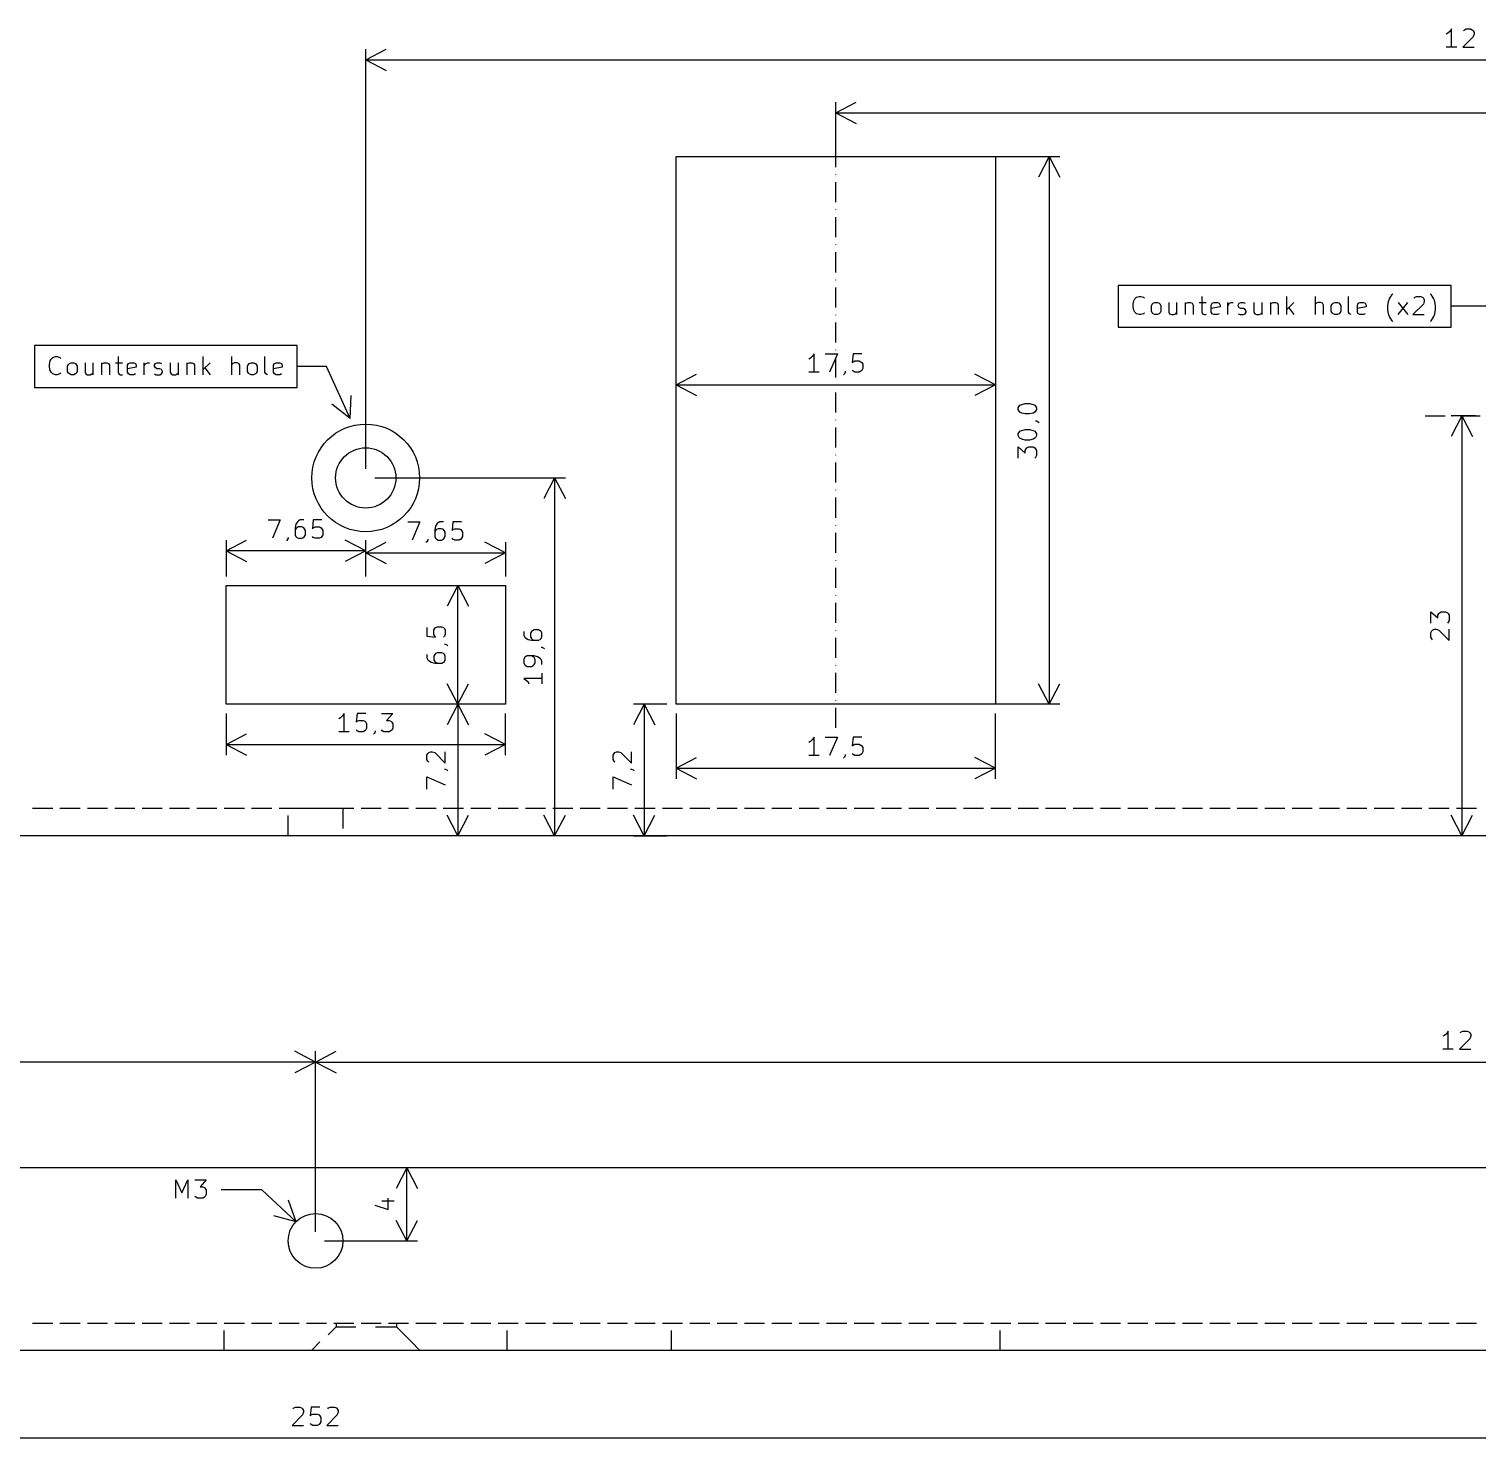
# Model space of a CAD drawing. Extents: x 111 to 491, y -200 to -1.
# Drawn here: x 281.6 to 360.9, y -199.3 to -122.1 of the extents above; entities that cross this region are included whole.
import ezdxf

# ---------------------------------------------------------------- set-up
doc = ezdxf.new("R2010")
doc.units = 0
doc.layers.add('BLACK', color=7, linetype='CONTINUOUS')

msp = doc.modelspace()

# ---------------------------------------------------------------- linework, layer by layer
at = {"layer": 'BLACK', "linetype": 'CONTINUOUS'}
for p, q in [((359.532143, -122.104819), (359.436905, -122.247676)), ((359.532143, -123.104819), (359.532143, -122.104819)), ((360.19881, -122.200057), (360.246429, -122.152438)), ((360.246429, -122.152438), (360.341667, -122.104819)), ((360.341667, -122.104819), (360.579762, -122.104819)), ((360.579762, -122.104819), (360.675, -122.152438)), ((360.675, -122.152438), (360.722619, -122.200057)), ((359.341667, -122.342914), (359.246429, -122.390533)), ((359.436905, -122.247676), (359.341667, -122.342914)), ((360.722619, -122.53339), (360.151191, -123.104819)), ((360.722619, -122.200057), (360.770238, -122.295295)), ((360.770238, -122.390533), (360.722619, -122.53339)), ((360.770238, -122.295295), (360.770238, -122.390533)), ((300.05, -123.8), (301.176504, -123.213579)), ((300.05, -146.2), (300.05, -123.21358)), ((359.817857, -123.104819), (359.246429, -123.104819)), ((360.151191, -123.104819), (360.770238, -123.104819)), ((300.05, -123.8), (423.3, -123.8)), ((300.05, -123.8), (301.176504, -124.386421)), ((325.8, -126.7), (326.926504, -126.113579)), ((325.8, -128.6), (325.8, -126.11358)), ((325.8, -126.7), (423.3, -126.7)), ((325.8, -126.7), (326.926504, -127.286421)), ((325.8, -127.76), (325.8, -127)), ((325.8, -128.18), (325.8, -128.16)), ((317.05, -129.1), (334.55, -129.1)), ((317.05, -159.1), (317.05, -129.1)), ((325.8, -129.68), (325.8, -128.58)), ((334.393019, -129.1), (338.079439, -129.1)), ((334.55, -129.1), (334.55, -159.1)), ((337.493019, -129.1), (336.906598, -130.226504)), ((337.493019, -129.1), (337.493019, -159.1)), ((337.493019, -129.1), (338.07944, -130.226504)), ((325.8, -130.1), (325.8, -130.08)), ((325.8, -131.6), (325.8, -130.5)), ((325.8, -132.02), (325.8, -132)), ((325.8, -133.52), (325.8, -132.42)), ((325.8, -133.94), (325.8, -133.92)), ((325.8, -135.44), (325.8, -134.34)), ((325.8, -135.86), (325.8, -135.84)), ((325.8, -137.36), (325.8, -136.26)), ((341.274998, -136.15175), (341.274998, -138.44825)), ((359.525002, -136.15175), (341.274998, -136.15175)), ((359.525002, -138.44825), (359.525002, -136.15175)), ((342.090474, -137.18339), (342.138093, -136.992914)), ((342.090474, -137.326247), (342.090474, -137.18339)), ((342.138093, -136.992914), (342.185712, -136.897676)), ((342.185712, -136.897676), (342.28095, -136.802438)), ((342.28095, -136.802438), (342.423807, -136.754819)), ((342.423807, -136.754819), (342.519045, -136.754819)), ((342.519045, -136.754819), (342.661902, -136.802438)), ((342.661902, -136.802438), (342.709521, -136.850057)), ((343.090474, -137.278628), (343.138093, -137.18339)), ((343.138093, -137.18339), (343.185712, -137.135771)), ((343.185712, -137.135771), (343.28095, -137.088152)), ((343.28095, -137.088152), (343.423807, -137.088152)), ((343.423807, -137.088152), (343.519045, -137.135771)), ((343.519045, -137.135771), (343.566664, -137.18339)), ((343.566664, -137.18339), (343.614283, -137.278628)), ((344.042855, -137.088152), (344.042855, -137.611961)), ((344.471426, -137.088152), (344.471426, -137.754819)), ((344.947617, -137.088152), (344.947617, -137.754819)), ((344.947617, -137.18339), (344.995236, -137.135771)), ((344.995236, -137.135771), (345.090474, -137.088152)), ((345.090474, -137.088152), (345.233331, -137.088152)), ((345.233331, -137.088152), (345.328569, -137.135771)), ((345.328569, -137.135771), (345.376188, -137.231009)), ((345.376188, -137.231009), (345.376188, -137.754819)), ((345.709522, -137.088152), (346.090474, -137.088152)), ((345.852379, -136.754819), (345.852379, -137.611961)), ((346.376189, -137.231009), (346.423808, -137.135771)), ((346.376189, -137.611961), (346.376189, -137.231009)), ((346.423808, -137.135771), (346.519046, -137.088152)), ((346.519046, -137.088152), (346.709522, -137.088152)), ((346.709522, -137.088152), (346.80476, -137.135771)), ((346.80476, -137.135771), (346.852379, -137.231009)), ((346.852379, -137.231009), (346.852379, -137.326247)), ((347.280951, -137.754819), (347.280951, -137.088152)), ((347.280951, -137.278628), (347.32857, -137.18339)), ((347.32857, -137.18339), (347.376189, -137.135771)), ((347.376189, -137.135771), (347.471427, -137.088152)), ((347.471427, -137.088152), (347.566665, -137.088152)), ((347.85238, -137.231009), (347.899999, -137.135771)), ((347.85238, -137.278628), (347.85238, -137.231009)), ((347.899999, -137.135771), (347.995237, -137.088152)), ((347.995237, -137.088152), (348.138094, -137.088152)), ((348.138094, -137.088152), (348.233332, -137.135771)), ((348.709523, -137.088152), (348.709523, -137.611961)), ((349.138094, -137.088152), (349.138094, -137.754819)), ((349.614285, -137.088152), (349.614285, -137.754819)), ((349.614285, -137.18339), (349.661904, -137.135771)), ((349.661904, -137.135771), (349.757142, -137.088152)), ((349.757142, -137.088152), (349.899999, -137.088152)), ((349.899999, -137.088152), (349.995237, -137.135771)), ((349.995237, -137.135771), (350.042856, -137.231009)), ((350.042856, -137.231009), (350.042856, -137.754819)), ((350.519047, -137.754819), (350.519047, -136.754819)), ((350.899999, -137.088152), (350.519047, -137.469104)), ((352.090476, -137.754819), (352.090476, -136.754819)), ((352.138095, -137.135771), (352.090476, -137.18339)), ((352.233333, -137.088152), (352.138095, -137.135771)), ((352.37619, -137.088152), (352.233333, -137.088152)), ((352.471428, -137.135771), (352.37619, -137.088152)), ((352.519047, -137.231009), (352.471428, -137.135771)), ((352.519047, -137.754819), (352.519047, -137.231009)), ((352.947619, -137.278628), (352.995238, -137.18339)), ((352.995238, -137.18339), (353.042857, -137.135771)), ((353.042857, -137.135771), (353.138095, -137.088152)), ((353.138095, -137.088152), (353.280952, -137.088152)), ((353.280952, -137.088152), (353.37619, -137.135771)), ((353.37619, -137.135771), (353.423809, -137.18339)), ((353.423809, -137.18339), (353.471428, -137.278628)), ((353.9, -137.611961), (353.9, -136.754819)), ((354.376191, -137.231009), (354.42381, -137.135771)), ((354.376191, -137.611961), (354.376191, -137.231009)), ((354.42381, -137.135771), (354.519048, -137.088152)), ((354.519048, -137.088152), (354.709524, -137.088152)), ((354.709524, -137.088152), (354.804762, -137.135771)), ((354.804762, -137.135771), (354.852381, -137.231009)), ((354.852381, -137.231009), (354.852381, -137.326247)), ((356.042858, -137.278628), (356.090477, -137.040533)), ((356.090477, -137.040533), (356.138096, -136.897676)), ((356.138096, -136.897676), (356.185715, -136.802438)), ((356.185715, -136.802438), (356.280953, -136.65958)), ((356.280953, -136.65958), (356.328572, -136.611961)), ((356.614287, -137.754819), (357.138096, -137.088152)), ((356.614287, -137.088152), (357.138096, -137.754819)), ((357.995239, -137.18339), (357.423811, -137.754819)), ((357.47143, -136.850057), (357.519049, -136.802438)), ((357.519049, -136.802438), (357.614287, -136.754819)), ((357.614287, -136.754819), (357.852382, -136.754819)), ((357.852382, -136.754819), (357.94762, -136.802438)), ((357.94762, -136.802438), (357.995239, -136.850057)), ((357.995239, -136.850057), (358.042858, -136.945295)), ((358.042858, -137.040533), (357.995239, -137.18339)), ((358.042858, -136.945295), (358.042858, -137.040533)), ((358.423811, -136.65958), (358.376192, -136.611961)), ((358.519049, -136.802438), (358.423811, -136.65958)), ((358.566668, -136.897676), (358.519049, -136.802438)), ((358.614287, -137.040533), (358.566668, -136.897676)), ((358.661906, -137.278628), (358.614287, -137.040533)), ((325.8, -137.78), (325.8, -137.76)), ((342.138093, -137.516723), (342.090474, -137.326247)), ((342.185712, -137.611961), (342.138093, -137.516723)), ((342.28095, -137.7072), (342.185712, -137.611961)), ((342.423807, -137.754819), (342.28095, -137.7072)), ((342.519045, -137.754819), (342.423807, -137.754819)), ((342.661902, -137.7072), (342.519045, -137.754819)), ((342.709521, -137.65958), (342.661902, -137.7072)), ((343.090474, -137.564342), (343.090474, -137.278628)), ((343.138093, -137.65958), (343.090474, -137.564342)), ((343.185712, -137.7072), (343.138093, -137.65958)), ((343.28095, -137.754819), (343.185712, -137.7072)), ((343.423807, -137.754819), (343.28095, -137.754819)), ((343.519045, -137.7072), (343.423807, -137.754819)), ((343.566664, -137.65958), (343.519045, -137.7072)), ((343.614283, -137.564342), (343.566664, -137.65958)), ((343.614283, -137.278628), (343.614283, -137.564342)), ((344.042855, -137.611961), (344.090474, -137.7072)), ((344.090474, -137.7072), (344.185712, -137.754819)), ((344.185712, -137.754819), (344.328569, -137.754819)), ((344.328569, -137.754819), (344.423807, -137.7072)), ((344.423807, -137.7072), (344.471426, -137.65958)), ((345.852379, -137.611961), (345.899998, -137.7072)), ((345.899998, -137.7072), (345.995236, -137.754819)), ((345.995236, -137.754819), (346.090474, -137.754819)), ((346.852379, -137.326247), (346.376189, -137.421485)), ((346.423808, -137.7072), (346.376189, -137.611961)), ((346.519046, -137.754819), (346.423808, -137.7072)), ((346.709522, -137.754819), (346.519046, -137.754819)), ((346.80476, -137.7072), (346.709522, -137.754819)), ((347.899999, -137.373866), (347.85238, -137.278628)), ((347.85238, -137.7072), (347.947618, -137.754819)), ((347.995237, -137.421485), (347.899999, -137.373866)), ((347.947618, -137.754819), (348.138094, -137.754819)), ((348.138094, -137.421485), (347.995237, -137.421485)), ((348.233332, -137.469104), (348.138094, -137.421485)), ((348.138094, -137.754819), (348.233332, -137.7072)), ((348.280951, -137.564342), (348.233332, -137.469104)), ((348.233332, -137.7072), (348.280951, -137.611961)), ((348.280951, -137.611961), (348.280951, -137.564342)), ((348.709523, -137.611961), (348.757142, -137.7072)), ((348.757142, -137.7072), (348.85238, -137.754819)), ((348.85238, -137.754819), (348.995237, -137.754819)), ((348.995237, -137.754819), (349.090475, -137.7072)), ((349.090475, -137.7072), (349.138094, -137.65958)), ((350.614285, -137.373866), (350.899999, -137.754819)), ((352.947619, -137.564342), (352.947619, -137.278628)), ((352.995238, -137.65958), (352.947619, -137.564342)), ((353.042857, -137.7072), (352.995238, -137.65958)), ((353.138095, -137.754819), (353.042857, -137.7072)), ((353.280952, -137.754819), (353.138095, -137.754819)), ((353.37619, -137.7072), (353.280952, -137.754819)), ((353.423809, -137.65958), (353.37619, -137.7072)), ((353.471428, -137.564342), (353.423809, -137.65958)), ((353.471428, -137.278628), (353.471428, -137.564342)), ((353.947619, -137.7072), (353.9, -137.611961)), ((354.042857, -137.754819), (353.947619, -137.7072)), ((354.852381, -137.326247), (354.376191, -137.421485)), ((354.42381, -137.7072), (354.376191, -137.611961)), ((354.519048, -137.754819), (354.42381, -137.7072)), ((354.709524, -137.754819), (354.519048, -137.754819)), ((354.804762, -137.7072), (354.709524, -137.754819)), ((356.042858, -137.469104), (356.042858, -137.278628)), ((356.090477, -137.7072), (356.042858, -137.469104)), ((356.138096, -137.850057), (356.090477, -137.7072)), ((356.185715, -137.945295), (356.138096, -137.850057)), ((356.280953, -138.088152), (356.185715, -137.945295)), ((357.423811, -137.754819), (358.042858, -137.754819)), ((358.423811, -138.088152), (358.519049, -137.945295)), ((358.519049, -137.945295), (358.566668, -137.850057)), ((358.566668, -137.850057), (358.614287, -137.7072)), ((358.614287, -137.7072), (358.661906, -137.469104)), ((358.661906, -137.469104), (358.661906, -137.278628)), ((361.7, -137.3), (359.525002, -137.3)), ((325.8, -139.28), (325.8, -138.18)), ((341.274998, -138.44825), (359.525002, -138.44825)), ((356.328572, -138.135771), (356.280953, -138.088152)), ((358.376192, -138.135771), (358.423811, -138.088152)), ((281.90357, -139.45175), (281.90357, -141.74825)), ((296.29643, -139.45175), (281.90357, -139.45175)), ((296.29643, -141.74825), (296.29643, -139.45175)), ((282.719046, -140.48339), (282.766665, -140.292914)), ((282.766665, -140.292914), (282.814284, -140.197676)), ((282.814284, -140.197676), (282.909522, -140.102438)), ((282.909522, -140.102438), (283.052379, -140.054819)), ((283.052379, -140.054819), (283.147617, -140.054819)), ((283.147617, -140.054819), (283.290474, -140.102438)), ((283.290474, -140.102438), (283.338093, -140.150057)), ((283.814284, -140.435771), (283.909522, -140.388152)), ((283.909522, -140.388152), (284.052379, -140.388152)), ((284.052379, -140.388152), (284.147617, -140.435771)), ((284.671427, -140.388152), (284.671427, -140.911961)), ((285.099998, -140.388152), (285.099998, -141.054819)), ((285.576189, -140.388152), (285.576189, -141.054819)), ((285.623808, -140.435771), (285.719046, -140.388152)), ((285.719046, -140.388152), (285.861903, -140.388152)), ((285.861903, -140.388152), (285.957141, -140.435771)), ((286.338094, -140.388152), (286.719046, -140.388152)), ((286.480951, -140.054819), (286.480951, -140.911961)), ((287.05238, -140.435771), (287.147618, -140.388152)), ((287.147618, -140.388152), (287.338094, -140.388152)), ((287.338094, -140.388152), (287.433332, -140.435771)), ((287.909523, -141.054819), (287.909523, -140.388152)), ((288.004761, -140.435771), (288.099999, -140.388152)), ((288.099999, -140.388152), (288.195237, -140.388152)), ((288.528571, -140.435771), (288.623809, -140.388152)), ((288.623809, -140.388152), (288.766666, -140.388152)), ((288.766666, -140.388152), (288.861904, -140.435771)), ((289.338095, -140.388152), (289.338095, -140.911961)), ((289.766666, -140.388152), (289.766666, -141.054819)), ((290.242857, -140.388152), (290.242857, -141.054819)), ((290.290476, -140.435771), (290.385714, -140.388152)), ((290.385714, -140.388152), (290.528571, -140.388152)), ((290.528571, -140.388152), (290.623809, -140.435771)), ((291.147619, -141.054819), (291.147619, -140.054819)), ((291.528571, -140.388152), (291.147619, -140.769104)), ((292.719048, -141.054819), (292.719048, -140.054819)), ((292.861905, -140.388152), (292.766667, -140.435771)), ((293.004762, -140.388152), (292.861905, -140.388152)), ((293.1, -140.435771), (293.004762, -140.388152)), ((293.671429, -140.435771), (293.766667, -140.388152)), ((293.766667, -140.388152), (293.909524, -140.388152)), ((293.909524, -140.388152), (294.004762, -140.435771)), ((294.528572, -140.911961), (294.528572, -140.054819)), ((295.052382, -140.435771), (295.14762, -140.388152)), ((295.14762, -140.388152), (295.338096, -140.388152)), ((295.338096, -140.388152), (295.433334, -140.435771)), ((324.419048, -140.142914), (324.32381, -140.190533)), ((324.514286, -140.047676), (324.419048, -140.142914)), ((324.609524, -139.904819), (324.514286, -140.047676)), ((324.609524, -140.904819), (324.609524, -139.904819)), ((325.228572, -139.904819), (325.895238, -139.904819)), ((325.895238, -139.904819), (325.466667, -140.904819)), ((325.8, -139.7), (325.8, -139.68)), ((325.8, -141.2), (325.8, -140.1)), ((326.752381, -139.904819), (326.704762, -140.381009)), ((326.704762, -140.381009), (326.752381, -140.33339)), ((327.228571, -139.904819), (326.752381, -139.904819)), ((326.752381, -140.33339), (326.847619, -140.285771)), ((326.847619, -140.285771), (327.085714, -140.285771)), ((327.085714, -140.285771), (327.180952, -140.33339)), ((327.180952, -140.33339), (327.228571, -140.381009)), ((327.228571, -140.381009), (327.27619, -140.476247)), ((282.719046, -140.626247), (282.719046, -140.48339)), ((282.766665, -140.816723), (282.719046, -140.626247)), ((282.814284, -140.911961), (282.766665, -140.816723)), ((282.909522, -141.0072), (282.814284, -140.911961)), ((283.052379, -141.054819), (282.909522, -141.0072)), ((283.147617, -141.054819), (283.052379, -141.054819)), ((283.290474, -141.0072), (283.147617, -141.054819)), ((283.338093, -140.95958), (283.290474, -141.0072)), ((283.719046, -140.578628), (283.766665, -140.48339)), ((283.719046, -140.864342), (283.719046, -140.578628)), ((283.766665, -140.95958), (283.719046, -140.864342)), ((283.766665, -140.48339), (283.814284, -140.435771)), ((283.814284, -141.0072), (283.766665, -140.95958)), ((283.909522, -141.054819), (283.814284, -141.0072)), ((284.052379, -141.054819), (283.909522, -141.054819)), ((284.147617, -141.0072), (284.052379, -141.054819)), ((284.147617, -140.435771), (284.195236, -140.48339)), ((284.195236, -140.95958), (284.147617, -141.0072)), ((284.195236, -140.48339), (284.242855, -140.578628)), ((284.242855, -140.864342), (284.195236, -140.95958)), ((284.242855, -140.578628), (284.242855, -140.864342)), ((284.671427, -140.911961), (284.719046, -141.0072)), ((284.719046, -141.0072), (284.814284, -141.054819)), ((284.814284, -141.054819), (284.957141, -141.054819)), ((284.957141, -141.054819), (285.052379, -141.0072)), ((285.052379, -141.0072), (285.099998, -140.95958)), ((285.576189, -140.48339), (285.623808, -140.435771)), ((285.957141, -140.435771), (286.00476, -140.531009)), ((286.00476, -140.531009), (286.00476, -141.054819)), ((286.480951, -140.911961), (286.52857, -141.0072)), ((286.52857, -141.0072), (286.623808, -141.054819)), ((286.623808, -141.054819), (286.719046, -141.054819)), ((287.004761, -140.531009), (287.05238, -140.435771)), ((287.004761, -140.911961), (287.004761, -140.531009)), ((287.480951, -140.626247), (287.004761, -140.721485)), ((287.05238, -141.0072), (287.004761, -140.911961)), ((287.147618, -141.054819), (287.05238, -141.0072)), ((287.338094, -141.054819), (287.147618, -141.054819)), ((287.433332, -141.0072), (287.338094, -141.054819)), ((287.433332, -140.435771), (287.480951, -140.531009)), ((287.480951, -140.531009), (287.480951, -140.626247)), ((287.909523, -140.578628), (287.957142, -140.48339)), ((287.957142, -140.48339), (288.004761, -140.435771)), ((288.480952, -140.531009), (288.528571, -140.435771)), ((288.480952, -140.578628), (288.480952, -140.531009)), ((288.528571, -140.673866), (288.480952, -140.578628)), ((288.480952, -141.0072), (288.57619, -141.054819)), ((288.623809, -140.721485), (288.528571, -140.673866)), ((288.57619, -141.054819), (288.766666, -141.054819)), ((288.766666, -140.721485), (288.623809, -140.721485)), ((288.861904, -140.769104), (288.766666, -140.721485)), ((288.766666, -141.054819), (288.861904, -141.0072)), ((288.909523, -140.864342), (288.861904, -140.769104)), ((288.861904, -141.0072), (288.909523, -140.911961)), ((288.909523, -140.911961), (288.909523, -140.864342)), ((289.338095, -140.911961), (289.385714, -141.0072)), ((289.385714, -141.0072), (289.480952, -141.054819)), ((289.480952, -141.054819), (289.623809, -141.054819)), ((289.623809, -141.054819), (289.719047, -141.0072)), ((289.719047, -141.0072), (289.766666, -140.95958)), ((290.242857, -140.48339), (290.290476, -140.435771)), ((290.623809, -140.435771), (290.671428, -140.531009)), ((290.671428, -140.531009), (290.671428, -141.054819)), ((291.242857, -140.673866), (291.528571, -141.054819)), ((292.766667, -140.435771), (292.719048, -140.48339)), ((293.147619, -140.531009), (293.1, -140.435771)), ((293.147619, -141.054819), (293.147619, -140.531009)), ((293.576191, -140.578628), (293.62381, -140.48339)), ((293.576191, -140.864342), (293.576191, -140.578628)), ((293.62381, -140.95958), (293.576191, -140.864342)), ((293.62381, -140.48339), (293.671429, -140.435771)), ((293.671429, -141.0072), (293.62381, -140.95958)), ((293.766667, -141.054819), (293.671429, -141.0072)), ((293.909524, -141.054819), (293.766667, -141.054819)), ((294.004762, -141.0072), (293.909524, -141.054819)), ((294.004762, -140.435771), (294.052381, -140.48339)), ((294.052381, -140.95958), (294.004762, -141.0072)), ((294.052381, -140.48339), (294.1, -140.578628)), ((294.1, -140.864342), (294.052381, -140.95958)), ((294.1, -140.578628), (294.1, -140.864342)), ((294.576191, -141.0072), (294.528572, -140.911961)), ((294.671429, -141.054819), (294.576191, -141.0072)), ((295.004763, -140.531009), (295.052382, -140.435771)), ((295.004763, -140.911961), (295.004763, -140.531009)), ((295.480953, -140.626247), (295.004763, -140.721485)), ((295.052382, -141.0072), (295.004763, -140.911961)), ((295.14762, -141.054819), (295.052382, -141.0072)), ((295.338096, -141.054819), (295.14762, -141.054819)), ((295.433334, -141.0072), (295.338096, -141.054819)), ((295.433334, -140.435771), (295.480953, -140.531009)), ((295.480953, -140.531009), (295.480953, -140.626247)), ((297.9, -140.6), (296.29643, -140.6)), ((299.193099, -143.444817), (297.9, -140.6)), ((317.05, -141.6), (318.176504, -141.013579)), ((317.05, -143.3), (317.05, -141.01358)), ((324.895238, -140.904819), (324.32381, -140.904819)), ((326.276191, -141.000057), (326.228572, -141.047676)), ((326.32381, -140.904819), (326.276191, -141.000057)), ((326.32381, -140.8572), (326.32381, -140.904819)), ((326.752381, -140.8572), (326.704762, -140.80958)), ((326.847619, -140.904819), (326.752381, -140.8572)), ((327.085714, -140.904819), (326.847619, -140.904819)), ((327.180952, -140.8572), (327.085714, -140.904819)), ((327.228571, -140.80958), (327.180952, -140.8572)), ((327.27619, -140.714342), (327.228571, -140.80958)), ((327.27619, -140.476247), (327.27619, -140.714342)), ((334.55, -141.6), (333.423496, -141.013579)), ((334.55, -141.01358), (334.55, -143.3)), ((281.90357, -141.74825), (296.29643, -141.74825)), ((317.05, -141.6), (334.55, -141.6)), ((317.05, -141.6), (318.176504, -142.186421)), ((325.8, -141.62), (325.8, -141.6)), ((334.55, -141.6), (333.423496, -142.186421)), ((299.193099, -143.444817), (298.193091, -142.661948)), ((299.193099, -143.444817), (299.260806, -142.176623)), ((325.8, -143.12), (325.8, -142.02)), ((335.797838, -142.861904), (335.845457, -142.766666)), ((335.845457, -142.766666), (335.893076, -142.719047)), ((335.893076, -142.719047), (335.988314, -142.671428)), ((335.988314, -142.671428), (336.17879, -142.623809)), ((336.17879, -142.623809), (336.416885, -142.623809)), ((336.416885, -142.623809), (336.607361, -142.671428)), ((336.607361, -142.671428), (336.702599, -142.719047)), ((336.702599, -142.719047), (336.750219, -142.766666)), ((336.750219, -142.766666), (336.797838, -142.861904)), ((325.8, -143.54), (325.8, -143.52)), ((335.797838, -142.957142), (335.797838, -142.861904)), ((335.845457, -143.05238), (335.797838, -142.957142)), ((335.893076, -143.099999), (335.845457, -143.05238)), ((335.988314, -143.147618), (335.893076, -143.099999)), ((336.17879, -143.195237), (335.988314, -143.147618)), ((336.416885, -143.195237), (336.17879, -143.195237)), ((336.607361, -143.147618), (336.416885, -143.195237)), ((336.702599, -143.099999), (336.607361, -143.147618)), ((336.750219, -143.05238), (336.702599, -143.099999)), ((336.797838, -142.957142), (336.750219, -143.05238)), ((336.750219, -143.576189), (336.797838, -143.576189)), ((336.797838, -142.861904), (336.797838, -142.957142)), ((336.797838, -143.576189), (336.893076, -143.623808)), ((358.085, -143.3), (359.185, -143.3)), ((360.1, -143.3), (359.513579, -144.426504)), ((360.85, -143.3), (359.51358, -143.3)), ((359.585, -143.3), (359.605, -143.3)), ((360.005, -143.3), (361.105, -143.3)), ((360.1, -143.3), (360.1, -166.3)), ((360.1, -143.3), (360.686421, -144.426504)), ((325.8, -145.04), (325.8, -143.94)), ((335.797838, -144.290475), (335.845457, -144.195237)), ((335.797838, -144.385713), (335.797838, -144.290475)), ((335.845457, -144.480951), (335.797838, -144.385713)), ((335.845457, -144.195237), (335.893076, -144.147618)), ((335.893076, -144.147618), (335.988314, -144.099999)), ((335.988314, -144.099999), (336.17879, -144.05238)), ((336.17879, -144.05238), (336.416885, -144.05238)), ((336.416885, -144.05238), (336.607361, -144.099999)), ((336.607361, -144.099999), (336.702599, -144.147618)), ((336.702599, -144.147618), (336.750219, -144.195237)), ((336.750219, -144.195237), (336.797838, -144.290475)), ((336.797838, -144.385713), (336.750219, -144.480951)), ((336.797838, -144.290475), (336.797838, -144.385713)), ((336.893076, -143.623808), (336.940695, -143.671427)), ((335.797838, -145.623808), (335.797838, -145.004761)), ((335.797838, -145.004761), (336.17879, -145.338094)), ((335.893076, -144.52857), (335.845457, -144.480951)), ((335.988314, -144.576189), (335.893076, -144.52857)), ((336.17879, -144.623808), (335.988314, -144.576189)), ((336.416885, -144.623808), (336.17879, -144.623808)), ((336.17879, -145.195237), (336.226409, -145.099999)), ((336.226409, -145.099999), (336.274028, -145.05238)), ((336.274028, -145.05238), (336.369266, -145.004761)), ((336.369266, -145.004761), (336.607361, -145.004761)), ((336.607361, -144.576189), (336.416885, -144.623808)), ((336.702599, -144.52857), (336.607361, -144.576189)), ((336.607361, -145.004761), (336.702599, -145.05238)), ((336.750219, -144.480951), (336.702599, -144.52857)), ((336.702599, -145.05238), (336.750219, -145.099999)), ((336.750219, -145.099999), (336.797838, -145.195237)), ((325.8, -145.46), (325.8, -145.44)), ((325.8, -146.96), (325.8, -145.86)), ((336.17879, -145.338094), (336.17879, -145.195237)), ((336.750219, -145.576189), (336.702599, -145.623808)), ((336.797838, -145.480951), (336.750219, -145.576189)), ((336.797838, -145.195237), (336.797838, -145.480951)), ((300.55, -146.7), (310.98642, -146.7)), ((310.4, -146.7), (309.813579, -147.826504)), ((310.4, -146.7), (310.4, -166.3)), ((310.4, -146.7), (310.986421, -147.826504)), ((325.8, -147.38), (325.8, -147.36)), ((325.8, -148.88), (325.8, -147.78)), ((294.701191, -149.004819), (295.367857, -149.004819)), ((295.367857, -149.004819), (294.939286, -150.004819)), ((296.320238, -149.100057), (296.225, -149.242914)), ((296.367857, -149.052438), (296.320238, -149.100057)), ((296.463095, -149.004819), (296.367857, -149.052438)), ((296.653571, -149.004819), (296.463095, -149.004819)), ((297.177381, -149.004819), (297.129762, -149.481009)), ((297.653571, -149.004819), (297.177381, -149.004819)), ((302.351191, -149.104819), (303.017857, -149.104819)), ((303.017857, -149.104819), (302.589286, -150.104819)), ((304.113095, -149.104819), (304.017857, -149.152438)), ((304.303571, -149.104819), (304.113095, -149.104819)), ((304.827381, -149.104819), (304.779762, -149.581009)), ((305.303571, -149.104819), (304.827381, -149.104819)), ((296.225, -149.242914), (296.177381, -149.43339)), ((296.177381, -149.43339), (296.177381, -149.814342)), ((296.225, -149.481009), (296.177381, -149.576247)), ((296.177381, -149.814342), (296.225, -149.90958)), ((296.272619, -149.43339), (296.225, -149.481009)), ((296.225, -149.90958), (296.272619, -149.9572)), ((296.367857, -149.385771), (296.272619, -149.43339)), ((296.558333, -149.385771), (296.367857, -149.385771)), ((296.653571, -149.43339), (296.558333, -149.385771)), ((296.70119, -149.481009), (296.653571, -149.43339)), ((296.653571, -149.9572), (296.70119, -149.90958)), ((296.748809, -149.576247), (296.70119, -149.481009)), ((296.70119, -149.90958), (296.748809, -149.814342)), ((296.748809, -149.814342), (296.748809, -149.576247)), ((297.129762, -149.481009), (297.177381, -149.43339)), ((297.177381, -149.9572), (297.129762, -149.90958)), ((297.177381, -149.43339), (297.272619, -149.385771)), ((297.272619, -149.385771), (297.510714, -149.385771)), ((297.510714, -149.385771), (297.605952, -149.43339)), ((297.605952, -149.43339), (297.653571, -149.481009)), ((297.653571, -149.90958), (297.605952, -149.9572)), ((297.653571, -149.481009), (297.70119, -149.576247)), ((297.70119, -149.814342), (297.653571, -149.90958)), ((297.70119, -149.576247), (297.70119, -149.814342)), ((303.875, -149.342914), (303.827381, -149.53339)), ((303.827381, -149.53339), (303.827381, -149.914342)), ((303.875, -149.581009), (303.827381, -149.676247)), ((303.827381, -149.914342), (303.875, -150.00958)), ((303.970238, -149.200057), (303.875, -149.342914)), ((303.922619, -149.53339), (303.875, -149.581009)), ((304.017857, -149.485771), (303.922619, -149.53339)), ((304.017857, -149.152438), (303.970238, -149.200057)), ((304.208333, -149.485771), (304.017857, -149.485771)), ((304.303571, -149.53339), (304.208333, -149.485771)), ((304.35119, -149.581009), (304.303571, -149.53339)), ((304.398809, -149.676247), (304.35119, -149.581009)), ((304.35119, -150.00958), (304.398809, -149.914342)), ((304.398809, -149.914342), (304.398809, -149.676247)), ((304.779762, -149.581009), (304.827381, -149.53339)), ((304.827381, -149.53339), (304.922619, -149.485771)), ((304.922619, -149.485771), (305.160714, -149.485771)), ((305.160714, -149.485771), (305.255952, -149.53339)), ((305.255952, -149.53339), (305.303571, -149.581009)), ((305.303571, -149.581009), (305.35119, -149.676247)), ((305.35119, -149.914342), (305.303571, -150.00958)), ((305.35119, -149.676247), (305.35119, -149.914342)), ((325.8, -149.3), (325.8, -149.28)), ((325.8, -150.8), (325.8, -149.7)), ((292.4, -150.7), (293.526504, -150.113579)), ((292.4, -150.11358), (292.4, -152.1)), ((300.05, -150.7), (292.4, -150.7)), ((292.4, -150.7), (293.526504, -151.286421)), ((295.74881, -150.100057), (295.701191, -150.147676)), ((295.796429, -150.004819), (295.74881, -150.100057)), ((295.796429, -149.9572), (295.796429, -150.004819)), ((296.272619, -149.9572), (296.367857, -150.004819)), ((296.367857, -150.004819), (296.558333, -150.004819)), ((296.558333, -150.004819), (296.653571, -149.9572)), ((297.272619, -150.004819), (297.177381, -149.9572)), ((297.510714, -150.004819), (297.272619, -150.004819)), ((297.605952, -149.9572), (297.510714, -150.004819)), ((300.05, -150.7), (298.923496, -150.113579)), ((300.05, -150.7), (298.923496, -151.286421)), ((300.05, -152.1), (300.05, -150.11358)), ((300.05, -150.8), (301.176504, -150.213579)), ((300.05, -152.1), (300.05, -150.21358)), ((303.39881, -150.200057), (303.351191, -150.247676)), ((303.446429, -150.104819), (303.39881, -150.200057)), ((303.446429, -150.0572), (303.446429, -150.104819)), ((303.875, -150.00958), (303.922619, -150.0572)), ((303.922619, -150.0572), (304.017857, -150.104819)), ((304.017857, -150.104819), (304.208333, -150.104819)), ((304.208333, -150.104819), (304.303571, -150.0572)), ((304.303571, -150.0572), (304.35119, -150.00958)), ((304.827381, -150.0572), (304.779762, -150.00958)), ((304.922619, -150.104819), (304.827381, -150.0572)), ((305.160714, -150.104819), (304.922619, -150.104819)), ((305.255952, -150.0572), (305.160714, -150.104819)), ((305.303571, -150.00958), (305.255952, -150.0572)), ((307.7, -150.8), (306.573496, -150.213579)), ((307.7, -150.21358), (307.7, -152.1)), ((300.05, -150.8), (307.7, -150.8)), ((300.05, -150.8), (301.176504, -151.386421)), ((307.7, -150.8), (306.573496, -151.386421)), ((325.8, -151.22), (325.8, -151.2)), ((325.8, -152.72), (325.8, -151.62)), ((292.4, -152.6), (307.7, -152.6)), ((292.4, -159.1), (292.4, -152.6)), ((305.1, -152.6), (304.513579, -153.726504)), ((304.51358, -152.6), (307.2, -152.6)), ((305.1, -159.1), (305.1, -152.6)), ((305.1, -152.6), (305.686421, -153.726504)), ((307.7, -152.6), (307.7, -159.1)), ((325.8, -153.14), (325.8, -153.12)), ((325.8, -154.64), (325.8, -153.54)), ((358.404819, -154.657142), (358.404819, -154.038095)), ((358.404819, -154.038095), (358.785771, -154.371428)), ((358.785771, -154.228571), (358.83339, -154.133333)), ((358.785771, -154.371428), (358.785771, -154.228571)), ((358.83339, -154.133333), (358.881009, -154.085714)), ((358.881009, -154.085714), (358.976247, -154.038095)), ((358.976247, -154.038095), (359.214342, -154.038095)), ((359.214342, -154.038095), (359.30958, -154.085714)), ((359.30958, -154.085714), (359.3572, -154.133333)), ((359.3572, -154.609523), (359.30958, -154.657142)), ((359.3572, -154.133333), (359.404819, -154.228571)), ((359.404819, -154.514285), (359.3572, -154.609523)), ((359.404819, -154.228571), (359.404819, -154.514285)), ((303.404819, -154.897619), (303.404819, -155.373809)), ((303.404819, -155.373809), (303.881009, -155.421428)), ((303.785771, -155.040476), (303.83339, -154.945238)), ((303.785771, -155.278571), (303.785771, -155.040476)), ((303.83339, -155.373809), (303.785771, -155.278571)), ((303.83339, -154.945238), (303.881009, -154.897619)), ((303.881009, -155.421428), (303.83339, -155.373809)), ((303.881009, -154.897619), (303.976247, -154.85)), ((303.976247, -154.85), (304.214342, -154.85)), ((304.214342, -154.85), (304.30958, -154.897619)), ((304.30958, -154.897619), (304.3572, -154.945238)), ((304.3572, -155.373809), (304.30958, -155.421428)), ((304.3572, -154.945238), (304.404819, -155.040476)), ((304.404819, -155.278571), (304.3572, -155.373809)), ((304.404819, -155.040476), (304.404819, -155.278571)), ((308.704819, -155.119047), (308.704819, -155.309523)), ((308.704819, -155.309523), (308.752438, -155.404761)), ((308.752438, -155.404761), (308.800057, -155.45238)), ((308.800057, -155.45238), (308.942914, -155.547618)), ((309.13339, -155.119047), (309.085771, -155.214285)), ((309.085771, -155.214285), (309.085771, -155.404761)), ((309.085771, -155.404761), (309.13339, -155.499999)), ((309.181009, -155.071428), (309.13339, -155.119047)), ((309.276247, -155.023809), (309.181009, -155.071428)), ((309.514342, -155.023809), (309.276247, -155.023809)), ((309.60958, -155.071428), (309.514342, -155.023809)), ((309.6572, -155.119047), (309.60958, -155.071428)), ((309.704819, -155.214285), (309.6572, -155.119047)), ((309.6572, -155.499999), (309.704819, -155.404761)), ((309.704819, -155.404761), (309.704819, -155.214285)), ((325.8, -155.06), (325.8, -155.04)), ((325.8, -156.56), (325.8, -155.46)), ((358.404819, -155.180952), (358.452438, -155.085714)), ((358.404819, -155.419047), (358.404819, -155.180952)), ((358.452438, -155.514285), (358.404819, -155.419047)), ((358.452438, -155.085714), (358.500057, -155.038095)), ((358.500057, -155.038095), (358.595295, -154.990476)), ((358.595295, -154.990476), (358.690533, -154.990476)), ((358.690533, -154.990476), (358.83339, -155.038095)), ((358.83339, -155.038095), (359.404819, -155.609523)), ((359.404819, -155.609523), (359.404819, -154.990476)), ((303.976247, -156.278571), (303.881009, -156.32619)), ((304.214342, -156.278571), (303.976247, -156.278571)), ((304.30958, -156.32619), (304.214342, -156.278571)), ((304.3572, -155.80238), (304.404819, -155.80238)), ((304.404819, -155.80238), (304.500057, -155.849999)), ((304.500057, -155.849999), (304.547676, -155.897618)), ((308.942914, -155.547618), (309.13339, -155.595237)), ((309.13339, -155.499999), (309.181009, -155.547618)), ((309.13339, -155.595237), (309.514342, -155.595237)), ((309.181009, -155.547618), (309.276247, -155.595237)), ((309.514342, -155.595237), (309.60958, -155.547618)), ((309.60958, -155.547618), (309.6572, -155.499999)), ((309.6572, -155.976189), (309.704819, -155.976189)), ((309.704819, -155.976189), (309.800057, -156.023808)), ((309.800057, -156.023808), (309.847676, -156.071427)), ((358.500057, -155.561904), (358.452438, -155.514285)), ((303.404819, -156.373809), (303.404819, -156.564285)), ((303.404819, -156.564285), (303.452438, -156.659523)), ((303.452438, -156.659523), (303.500057, -156.707142)), ((303.500057, -156.707142), (303.642914, -156.80238)), ((303.642914, -156.80238), (303.83339, -156.849999)), ((303.83339, -156.373809), (303.785771, -156.469047)), ((303.785771, -156.469047), (303.785771, -156.659523)), ((303.785771, -156.659523), (303.83339, -156.754761)), ((303.881009, -156.32619), (303.83339, -156.373809)), ((303.83339, -156.754761), (303.881009, -156.80238)), ((303.83339, -156.849999), (304.214342, -156.849999)), ((303.881009, -156.80238), (303.976247, -156.849999)), ((304.214342, -156.849999), (304.30958, -156.80238)), ((304.3572, -156.373809), (304.30958, -156.32619)), ((304.30958, -156.80238), (304.3572, -156.754761)), ((304.404819, -156.469047), (304.3572, -156.373809)), ((304.3572, -156.754761), (304.404819, -156.659523)), ((304.404819, -156.659523), (304.404819, -156.469047)), ((308.752438, -156.547618), (308.704819, -156.642856)), ((308.704819, -156.642856), (308.704819, -156.833332)), ((308.704819, -156.833332), (308.752438, -156.92857)), ((308.800057, -156.499999), (308.752438, -156.547618)), ((308.752438, -156.92857), (308.800057, -156.976189)), ((308.895295, -156.45238), (308.800057, -156.499999)), ((308.800057, -156.976189), (308.895295, -157.023808)), ((309.276247, -156.45238), (308.895295, -156.45238)), ((308.895295, -157.023808), (309.13339, -157.023808)), ((309.228628, -156.499999), (309.13339, -156.45238)), ((309.13339, -157.023808), (309.228628, -156.976189)), ((309.276247, -156.547618), (309.228628, -156.499999)), ((309.228628, -156.976189), (309.276247, -156.92857)), ((309.466723, -156.499999), (309.276247, -156.45238)), ((309.323866, -156.642856), (309.276247, -156.547618)), ((309.276247, -156.92857), (309.323866, -156.833332)), ((309.323866, -156.833332), (309.323866, -156.642856)), ((309.60958, -156.595237), (309.466723, -156.499999)), ((309.6572, -156.642856), (309.60958, -156.595237)), ((309.704819, -156.738094), (309.6572, -156.642856)), ((309.704819, -156.92857), (309.704819, -156.738094)), ((325.8, -156.98), (325.8, -156.96)), ((309.704819, -157.690475), (308.704819, -157.690475)), ((308.704819, -157.690475), (308.847676, -157.785713)), ((308.847676, -157.785713), (308.942914, -157.880951)), ((309.704819, -157.404761), (309.704819, -157.976189)), ((325.8, -158.48), (325.8, -157.38)), ((305.1, -159.1), (304.513579, -157.973496)), ((305.1, -159.1), (305.686421, -157.973496)), ((308.942914, -157.880951), (308.990533, -157.976189)), ((337.493019, -159.1), (336.906598, -157.973496)), ((337.493019, -159.1), (338.07944, -157.973496)), ((307.7, -159.1), (292.4, -159.1)), ((305.1, -159.1), (304.513579, -160.226504)), ((307.2, -159.1), (304.51358, -159.1)), ((305.1, -159.1), (305.1, -166.3)), ((305.1, -159.1), (305.686421, -160.226504)), ((315.3, -159.1), (314.713579, -160.226504)), ((316.55, -159.1), (314.71358, -159.1)), ((315.3, -159.1), (315.3, -166.3)), ((315.3, -159.1), (315.886421, -160.226504)), ((334.55, -159.1), (317.05, -159.1)), ((325.8, -158.9), (325.8, -158.88)), ((325.8, -160.4), (325.8, -159.3)), ((338.079439, -159.1), (334.393019, -159.1)), ((292.4, -159.6), (292.4, -161.88642)), ((298.669048, -159.842914), (298.57381, -159.890533)), ((298.764286, -159.747676), (298.669048, -159.842914)), ((298.859524, -159.604819), (298.764286, -159.747676)), ((298.859524, -160.604819), (298.859524, -159.604819)), ((299.57381, -159.604819), (299.526191, -160.081009)), ((299.526191, -160.081009), (299.57381, -160.03339)), ((300.05, -159.604819), (299.57381, -159.604819)), ((299.57381, -160.03339), (299.669048, -159.985771)), ((299.669048, -159.985771), (299.907143, -159.985771)), ((299.907143, -159.985771), (300.002381, -160.03339)), ((300.002381, -160.03339), (300.05, -160.081009)), ((300.05, -160.081009), (300.097619, -160.176247)), ((300.097619, -160.176247), (300.097619, -160.414342)), ((300.907143, -159.604819), (301.52619, -159.604819)), ((301.52619, -159.604819), (301.192857, -159.985771)), ((301.192857, -159.985771), (301.335714, -159.985771)), ((301.335714, -159.985771), (301.430952, -160.03339)), ((301.430952, -160.03339), (301.478571, -160.081009)), ((301.478571, -160.081009), (301.52619, -160.176247)), ((301.52619, -160.176247), (301.52619, -160.414342)), ((307.7, -161.88642), (307.7, -159.6)), ((317.05, -159.6), (317.05, -163.18642)), ((334.55, -163.18642), (334.55, -159.6)), ((292.4, -161.3), (293.526504, -160.713579)), ((299.145238, -160.604819), (298.57381, -160.604819)), ((299.57381, -160.5572), (299.526191, -160.50958)), ((299.669048, -160.604819), (299.57381, -160.5572)), ((299.907143, -160.604819), (299.669048, -160.604819)), ((300.002381, -160.5572), (299.907143, -160.604819)), ((300.05, -160.50958), (300.002381, -160.5572)), ((300.097619, -160.414342), (300.05, -160.50958)), ((300.526191, -160.700057), (300.478572, -160.747676)), ((300.57381, -160.604819), (300.526191, -160.700057)), ((300.57381, -160.5572), (300.57381, -160.604819)), ((300.954762, -160.5572), (300.907143, -160.50958)), ((301.05, -160.604819), (300.954762, -160.5572)), ((301.335714, -160.604819), (301.05, -160.604819)), ((301.430952, -160.5572), (301.335714, -160.604819)), ((301.478571, -160.50958), (301.430952, -160.5572)), ((301.52619, -160.414342), (301.478571, -160.50958)), ((307.7, -161.3), (306.573496, -160.713579)), ((324.609524, -160.904819), (324.514286, -161.047676)), ((324.609524, -161.904819), (324.609524, -160.904819)), ((325.228572, -160.904819), (325.895238, -160.904819)), ((325.895238, -160.904819), (325.466667, -161.904819)), ((326.752381, -160.904819), (326.704762, -161.381009)), ((327.228571, -160.904819), (326.752381, -160.904819)), ((292.4, -161.3), (307.7, -161.3)), ((292.4, -161.3), (293.526504, -161.886421)), ((303.404819, -161.890476), (303.452438, -161.795238)), ((303.452438, -161.795238), (303.500057, -161.747619)), ((303.500057, -161.747619), (303.595295, -161.7)), ((303.595295, -161.7), (303.690533, -161.7)), ((303.690533, -161.7), (303.83339, -161.747619)), ((303.83339, -161.747619), (304.404819, -162.319047)), ((304.404819, -162.319047), (304.404819, -161.7)), ((307.7, -161.3), (306.573496, -161.886421)), ((313.604819, -161.890476), (313.652438, -161.795238)), ((313.652438, -161.795238), (313.700057, -161.747619)), ((313.700057, -161.747619), (313.795295, -161.7)), ((313.795295, -161.7), (313.890533, -161.7)), ((313.890533, -161.7), (314.03339, -161.747619)), ((314.03339, -161.747619), (314.604819, -162.319047)), ((314.604819, -162.319047), (314.604819, -161.7)), ((324.419048, -161.142914), (324.32381, -161.190533)), ((324.514286, -161.047676), (324.419048, -161.142914)), ((326.704762, -161.381009), (326.752381, -161.33339)), ((326.752381, -161.8572), (326.704762, -161.80958)), ((326.752381, -161.33339), (326.847619, -161.285771)), ((326.847619, -161.285771), (327.085714, -161.285771)), ((327.085714, -161.285771), (327.180952, -161.33339)), ((327.180952, -161.33339), (327.228571, -161.381009)), ((327.228571, -161.80958), (327.180952, -161.8572)), ((327.228571, -161.381009), (327.27619, -161.476247)), ((327.27619, -161.714342), (327.228571, -161.80958)), ((327.27619, -161.476247), (327.27619, -161.714342)), ((303.404819, -162.128571), (303.404819, -161.890476)), ((303.452438, -162.223809), (303.404819, -162.128571)), ((303.500057, -162.271428), (303.452438, -162.223809)), ((313.604819, -162.128571), (313.604819, -161.890476)), ((313.652438, -162.223809), (313.604819, -162.128571)), ((313.700057, -162.271428), (313.652438, -162.223809)), ((317.05, -162.6), (318.176504, -162.013579)), ((317.05, -162.6), (334.55, -162.6)), ((317.05, -162.6), (318.176504, -163.186421)), ((324.895238, -161.904819), (324.32381, -161.904819)), ((326.276191, -162.000057), (326.228572, -162.047676)), ((326.32381, -161.904819), (326.276191, -162.000057)), ((326.32381, -161.8572), (326.32381, -161.904819)), ((326.847619, -161.904819), (326.752381, -161.8572)), ((327.085714, -161.904819), (326.847619, -161.904819)), ((327.180952, -161.8572), (327.085714, -161.904819)), ((334.55, -162.6), (333.423496, -162.013579)), ((334.55, -162.6), (333.423496, -163.186421)), ((303.404819, -163.747618), (303.404819, -163.080952)), ((303.404819, -163.080952), (304.404819, -163.509523)), ((304.3572, -162.65238), (304.404819, -162.65238)), ((304.404819, -162.65238), (304.500057, -162.699999)), ((304.500057, -162.699999), (304.547676, -162.747618)), ((313.604819, -163.747618), (313.604819, -163.080952)), ((313.604819, -163.080952), (314.604819, -163.509523)), ((314.5572, -162.65238), (314.604819, -162.65238)), ((314.604819, -162.65238), (314.700057, -162.699999)), ((314.700057, -162.699999), (314.747676, -162.747618)), ((281.8, -164.8), (282.9, -164.8)), ((283.3, -164.8), (284.4, -164.8)), ((284.8, -164.8), (285.9, -164.8)), ((286.3, -164.8), (287.4, -164.8)), ((287.8, -164.8), (288.9, -164.8)), ((289.3, -164.8), (290.4, -164.8)), ((290.8, -164.8), (291.9, -164.8)), ((292.3, -164.8), (293.4, -164.8)), ((293.8, -164.8), (294.9, -164.8)), ((295.3, -164.8), (296.4, -164.8)), ((295.8, -164.8), (296.9, -164.8)), ((295.8, -164.8), (296.9, -164.8)), ((296.8, -164.8), (297.9, -164.8)), ((297.3, -164.8), (298.4, -164.8)), ((297.3, -164.8), (298.4, -164.8)), ((298.3, -164.8), (299.4, -164.8)), ((298.8, -164.8), (298.8, -165.9)), ((298.8, -164.8), (298.8, -165.9)), ((299.8, -164.8), (300.9, -164.8)), ((301.3, -164.8), (302.4, -164.8)), ((302.8, -164.8), (303.9, -164.8)), ((304.3, -164.8), (305.4, -164.8)), ((305.8, -164.8), (306.9, -164.8)), ((307.3, -164.8), (308.4, -164.8)), ((308.8, -164.8), (309.9, -164.8)), ((310.3, -164.8), (311.4, -164.8)), ((311.8, -164.8), (312.9, -164.8)), ((313.3, -164.8), (314.4, -164.8)), ((314.8, -164.8), (315.9, -164.8)), ((316.3, -164.8), (317.4, -164.8)), ((317.8, -164.8), (318.9, -164.8)), ((319.3, -164.8), (320.4, -164.8)), ((320.8, -164.8), (321.9, -164.8)), ((322.3, -164.8), (323.4, -164.8)), ((323.8, -164.8), (324.9, -164.8)), ((325.3, -164.8), (326.4, -164.8)), ((326.8, -164.8), (327.9, -164.8)), ((328.3, -164.8), (329.4, -164.8)), ((329.8, -164.8), (330.9, -164.8)), ((331.3, -164.8), (332.4, -164.8)), ((332.8, -164.8), (333.9, -164.8)), ((334.3, -164.8), (335.4, -164.8)), ((335.8, -164.8), (336.9, -164.8)), ((337.3, -164.8), (338.4, -164.8)), ((338.8, -164.8), (339.9, -164.8)), ((340.3, -164.8), (341.4, -164.8)), ((341.8, -164.8), (342.9, -164.8)), ((343.3, -164.8), (344.4, -164.8)), ((344.8, -164.8), (345.9, -164.8)), ((346.3, -164.8), (347.4, -164.8)), ((347.8, -164.8), (348.9, -164.8)), ((349.3, -164.8), (350.4, -164.8)), ((350.8, -164.8), (351.9, -164.8)), ((352.3, -164.8), (353.4, -164.8)), ((353.8, -164.8), (354.9, -164.8)), ((355.3, -164.8), (356.4, -164.8)), ((356.8, -164.8), (357.9, -164.8)), ((358.3, -164.8), (359.4, -164.8)), ((359.8, -164.8), (360.9, -164.8)), ((295.8, -166.3), (295.8, -165.2)), ((295.8, -166.3), (295.8, -165.2)), ((305.1, -166.3), (304.513579, -165.173496)), ((305.1, -166.3), (305.686421, -165.173496)), ((310.4, -166.3), (309.813579, -165.173496)), ((310.4, -166.3), (310.986421, -165.173496)), ((315.3, -166.3), (314.713579, -165.173496)), ((315.3, -166.3), (315.886421, -165.173496)), ((360.1, -166.3), (359.513579, -165.173496)), ((360.1, -166.3), (360.686421, -165.173496)), ((419.3, -166.3), (175.3, -166.3)), ((297.3, -166.3), (296.2, -166.3)), ((297.3, -166.3), (296.2, -166.3)), ((298.8, -166.3), (297.7, -166.3)), ((298.8, -166.3), (297.7, -166.3)), ((310.98642, -166.3), (300.55, -166.3)), ((314.71358, -166.3), (316.55, -166.3)), ((360.85, -166.3), (359.51358, -166.3)), ((359.157143, -177.242914), (359.061905, -177.290533)), ((359.252381, -177.147676), (359.157143, -177.242914)), ((359.347619, -177.004819), (359.252381, -177.147676)), ((359.347619, -178.004819), (359.347619, -177.004819)), ((360.538095, -177.43339), (359.966667, -178.004819)), ((360.014286, -177.100057), (360.061905, -177.052438)), ((360.061905, -177.052438), (360.157143, -177.004819)), ((360.157143, -177.004819), (360.395238, -177.004819)), ((360.395238, -177.004819), (360.490476, -177.052438)), ((360.490476, -177.052438), (360.538095, -177.100057)), ((360.538095, -177.100057), (360.585714, -177.195295)), ((360.585714, -177.290533), (360.538095, -177.43339)), ((360.585714, -177.195295), (360.585714, -177.290533)), ((297.3, -178.7), (296.173496, -178.113579)), ((297.3, -178.7), (298.426504, -178.113579)), ((297.3, -188), (297.3, -178.11358)), ((297.3, -188), (297.3, -178.11358)), ((359.633333, -178.004819), (359.061905, -178.004819)), ((359.966667, -178.004819), (360.585714, -178.004819)), ((297.3, -178.7), (171.3, -178.7)), ((297.3, -178.7), (296.173496, -179.286421)), ((297.3, -178.7), (423.3, -178.7)), ((297.3, -178.7), (298.426504, -179.286421)), ((417.8, -184.5), (176.8, -184.5)), ((302.88642, -184.5), (297.8, -184.5)), ((302.3, -184.5), (301.713579, -185.626504)), ((302.3, -188.5), (302.3, -184.5)), ((302.3, -184.5), (302.886421, -185.626504)), ((289.640476, -186.154819), (289.640476, -185.154819)), ((289.640476, -185.154819), (289.973809, -185.869104)), ((289.973809, -185.869104), (290.307142, -185.154819)), ((290.307142, -185.154819), (290.307142, -186.154819)), ((290.688095, -185.154819), (291.307142, -185.154819)), ((291.307142, -185.154819), (290.973809, -185.535771)), ((290.973809, -185.535771), (291.116666, -185.535771)), ((291.116666, -185.535771), (291.211904, -185.58339)), ((291.211904, -185.58339), (291.259523, -185.631009)), ((291.259523, -185.631009), (291.307142, -185.726247)), ((290.735714, -186.1072), (290.688095, -186.05958)), ((290.830952, -186.154819), (290.735714, -186.1072)), ((291.116666, -186.154819), (290.830952, -186.154819)), ((291.211904, -186.1072), (291.116666, -186.154819)), ((291.259523, -186.05958), (291.211904, -186.1072)), ((291.307142, -185.964342), (291.259523, -186.05958)), ((291.307142, -185.726247), (291.307142, -185.964342)), ((294.35, -185.7), (292.122619, -185.7)), ((296.234472, -187.458841), (294.35, -185.7)), ((296.234472, -187.458841), (295.811061, -186.261501)), ((300.938152, -186.309523), (301.604819, -186.309523)), ((301.271485, -186.785713), (301.271485, -186.166666)), ((296.234472, -187.458841), (295.01081, -187.118913)), ((300.5572, -186.547618), (301.271485, -186.785713)), ((302.3, -188.5), (301.713579, -187.373496)), ((302.3, -188.5), (302.886421, -187.373496)), ((297.8, -188.5), (302.88642, -188.5)), ((281.8, -193), (282.9, -193)), ((283.3, -193), (284.4, -193)), ((284.8, -193), (285.9, -193)), ((286.3, -193), (287.4, -193)), ((287.8, -193), (288.9, -193)), ((289.3, -193), (290.4, -193)), ((290.8, -193), (291.9, -193)), ((292.3, -193), (293.4, -193)), ((292.3, -194.5), (292.3, -193.4)), ((293.8, -193), (294.9, -193)), ((295.3, -193), (296.4, -193)), ((296.8, -193), (297.9, -193)), ((298.430745, -193.210251), (297.986242, -193.654785)), ((298.430745, -193.210251), (297.986242, -193.654785)), ((298.3, -193), (299.4, -193)), ((298.430745, -193.019751), (298.430745, -193.083286)), ((298.430745, -193.019751), (298.430745, -193.083286)), ((298.430745, -193.019751), (298.430745, -193.146751)), ((298.430745, -193.083286), (298.430745, -193.146751)), ((298.430745, -193.146751), (298.430745, -193.210251)), ((298.430745, -193.146751), (298.430745, -193.210251)), ((298.430745, -193.210251), (299.510242, -193.210251)), ((299.8, -193), (300.9, -193)), ((300.589736, -193.210251), (301.73273, -193.210251)), ((301.3, -193), (302.4, -193)), ((301.73273, -193.019751), (301.73273, -193.083286)), ((301.73273, -193.019751), (301.73273, -193.083286)), ((301.73273, -193.083286), (301.73273, -193.146751)), ((301.73273, -193.146751), (301.73273, -193.210251)), ((301.73273, -193.146751), (301.73273, -193.210251)), ((301.73273, -193.210251), (302.177233, -193.654785)), ((302.8, -193), (303.9, -193)), ((304.3, -193), (305.4, -193)), ((305.8, -193), (306.9, -193)), ((307.3, -193), (308.4, -193)), ((307.8, -194.5), (307.8, -193.4)), ((308.8, -193), (309.9, -193)), ((310.3, -193), (311.4, -193)), ((311.8, -193), (312.9, -193)), ((313.3, -193), (314.4, -193)), ((314.8, -193), (315.9, -193)), ((316.3, -193), (317.4, -193)), ((316.8, -194.5), (316.8, -193.4)), ((317.8, -193), (318.9, -193)), ((319.3, -193), (320.4, -193)), ((320.8, -193), (321.9, -193)), ((322.3, -193), (323.4, -193)), ((323.8, -193), (324.9, -193)), ((325.3, -193), (326.4, -193)), ((326.8, -193), (327.9, -193)), ((328.3, -193), (329.4, -193)), ((329.8, -193), (330.9, -193)), ((331.3, -193), (332.4, -193)), ((332.8, -193), (333.9, -193)), ((334.3, -193), (335.4, -193)), ((334.8, -194.5), (334.8, -193.4)), ((335.8, -193), (336.9, -193)), ((337.3, -193), (338.4, -193)), ((338.8, -193), (339.9, -193)), ((340.3, -193), (341.4, -193)), ((341.8, -193), (342.9, -193)), ((343.3, -193), (344.4, -193)), ((344.8, -193), (345.9, -193)), ((346.3, -193), (347.4, -193)), ((347.8, -193), (348.9, -193)), ((349.3, -193), (350.4, -193)), ((350.8, -193), (351.9, -193)), ((352.3, -193), (353.4, -193)), ((353.8, -193), (354.9, -193)), ((355.3, -193), (356.4, -193)), ((356.8, -193), (357.9, -193)), ((358.3, -193), (359.4, -193)), ((359.8, -193), (360.9, -193)), ((297.541761, -194.035749), (297.097258, -194.480248)), ((297.541761, -194.035749), (297.097258, -194.480248)), ((302.177233, -193.654785), (302.558239, -194.035749)), ((302.558239, -194.035749), (303.002742, -194.480248)), ((302.558239, -194.035749), (303.002742, -194.480248)), ((423.3, -194.5), (171.3, -194.5)), ((296.585714, -198.03339), (296.014286, -198.604819)), ((296.061905, -197.700057), (296.109524, -197.652438)), ((296.109524, -197.652438), (296.204762, -197.604819)), ((296.204762, -197.604819), (296.442857, -197.604819)), ((296.442857, -197.604819), (296.538095, -197.652438)), ((296.538095, -197.652438), (296.585714, -197.700057)), ((296.585714, -197.700057), (296.633333, -197.795295)), ((296.633333, -197.890533), (296.585714, -198.03339)), ((296.633333, -197.795295), (296.633333, -197.890533)), ((297.061905, -197.604819), (297.014286, -198.081009)), ((297.014286, -198.081009), (297.061905, -198.03339)), ((297.538095, -197.604819), (297.061905, -197.604819)), ((297.061905, -198.03339), (297.157143, -197.985771)), ((297.157143, -197.985771), (297.395238, -197.985771)), ((297.395238, -197.985771), (297.490476, -198.03339)), ((297.490476, -198.03339), (297.538095, -198.081009)), ((297.538095, -198.081009), (297.585714, -198.176247)), ((297.585714, -198.176247), (297.585714, -198.414342)), ((298.490476, -198.03339), (297.919048, -198.604819)), ((297.966667, -197.700057), (298.014286, -197.652438)), ((298.014286, -197.652438), (298.109524, -197.604819)), ((298.109524, -197.604819), (298.347619, -197.604819)), ((298.347619, -197.604819), (298.442857, -197.652438)), ((298.442857, -197.652438), (298.490476, -197.700057)), ((298.490476, -197.700057), (298.538095, -197.795295)), ((298.538095, -197.890533), (298.490476, -198.03339)), ((298.538095, -197.795295), (298.538095, -197.890533)), ((296.014286, -198.604819), (296.633333, -198.604819)), ((297.061905, -198.5572), (297.014286, -198.50958)), ((297.157143, -198.604819), (297.061905, -198.5572)), ((297.395238, -198.604819), (297.157143, -198.604819)), ((297.490476, -198.5572), (297.395238, -198.604819)), ((297.538095, -198.50958), (297.490476, -198.5572)), ((297.585714, -198.414342), (297.538095, -198.50958)), ((297.919048, -198.604819), (298.538095, -198.604819)), ((423.3, -199.3), (171.3, -199.3))]:
    msp.add_line(p, q, dxfattribs=at)
at = {"layer": 'BLACK'}
for centre, radius in [((300.05, -146.7), 2.95), ((300.05, -146.7), 1.65), ((297.3, -188.5), 1.5)]:
    msp.add_circle(centre, radius, dxfattribs=at)

doc.saveas('drawing.dxf')
